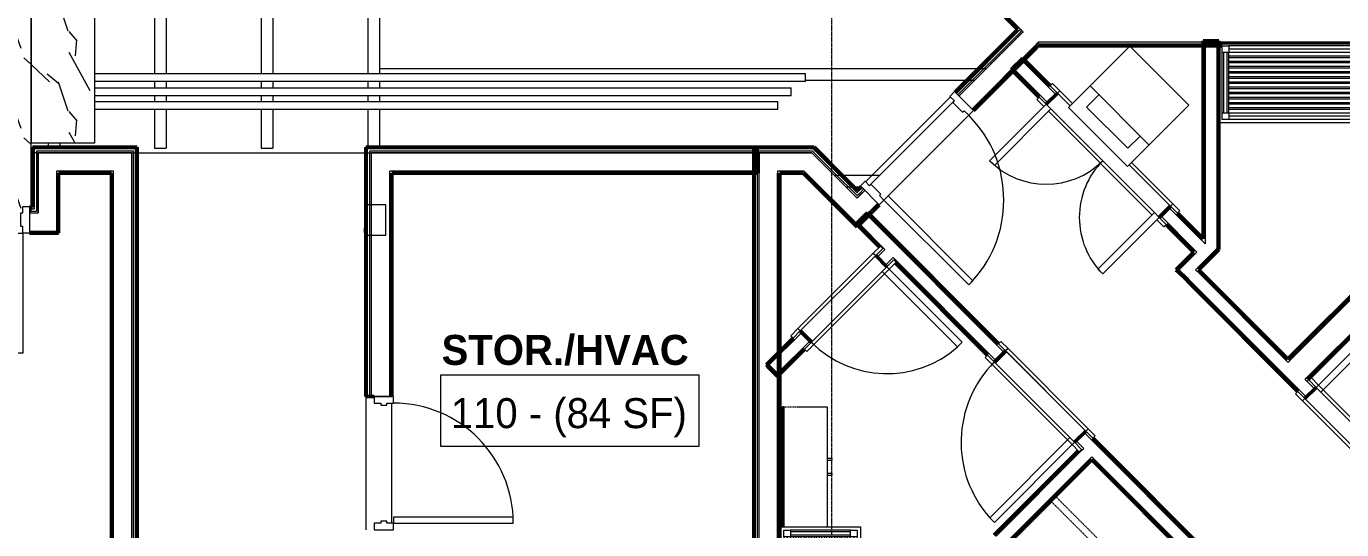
# Model space of a CAD drawing. Header units: inches. Extents: x -4218 to -1830, y 9767 to 12426.
# Drawn here: x -2742.2 to -2347.2, y 10266.5 to 10417.4 of the extents above; entities that cross this region are included whole.
import ezdxf

# ---------------------------------------------------------------- set-up
doc = ezdxf.new("R2010")
doc.units = ezdxf.units.IN
doc.header["$MEASUREMENT"] = 0
doc.linetypes.add('Dash', pattern=[0.25, 0.125, -0.125])
doc.linetypes.add('Grid Line 1_2_', pattern=[0.875, 0.5, -0.125, 0.125, -0.125])
for name, color, linetype, lineweight in [('0-1', 7, 'Continuous', 5), ('0-2', 10, 'Continuous', 9), ('A-AREA-IDEN', 2, 'Continuous', 9), ('A-CLNG-1', 252, 'Continuous', 9), ('A-CLNG-2', 10, 'Continuous', 9), ('A-CLNG-PATT-1', 71, 'Continuous', 13), ('A-DOOR-1', 10, 'Continuous', 9), ('A-DOOR-2', 50, 'Continuous', 20), ('A-DOOR-FRAM-1', 10, 'Continuous', 9), ('A-DOOR-FRAM-3', 50, 'Continuous', 20), ('A-FLOR-4', 192, 'Continuous', 9), ('A-WALL-1', 7, 'Continuous', 50), ('A-WALL-2', 250, 'Continuous', 13), ('A-WALL-3', 10, 'Continuous', 9), ('A-WALL-4', 252, 'Continuous', 9), ('E-FIRE-1', 10, 'Continuous', 9), ('E-FIRE-2', 252, 'Continuous', 9), ('E-FIRE-3', 253, 'Continuous', 9), ('I-WALL-1', 7, 'Continuous', 50), ('I-WALL-2', 10, 'Continuous', 9), ('I-WALL-3', 252, 'Continuous', 9), ('I-WALL-4', 253, 'Continuous', 9), ('P-PIPE-1', 10, 'Continuous', 9), ('P-SANR-FIXT-1', 10, 'Continuous', 9), ('Q-CASE-1', 252, 'Continuous', 9), ('Q-CASE-2', 10, 'Continuous', 9), ('Q-CASE-3', 253, 'Continuous', 9), ('Q-CASE-5', 10, 'Dash', 9), ('Q-CASE-HDLN-1', 10, 'Dash', 9), ('Q-CASE-HDLN-2', 252, 'Dash', 9), ('S-BEAM', 12, 'Continuous', 9), ('S-GRID-1', 1, 'Grid Line 1_2_', 9)]:
    doc.layers.add(name, color=color, linetype=linetype, lineweight=lineweight)
doc.styles.add('Century Gothic', font='ufonts.com_century-gothic.ttf', dxfattribs={"height": 9})
doc.styles.add('Century Gothic_B', font='GOTHICB.TTF', dxfattribs={"height": 9})

# ---------------------------------------------------------------- blocks, each defined once
blk = doc.blocks.new('SWING - SINGLE - FLUSH - 2-10 x 6-8 - PRIVACY-3199405-BACKGROUND - RCP - 1ST FLOOR')
at = {"layer": 'A-DOOR-1'}
blk.add_arc((17, -2.38), 34.07, 180, 266.6343, dxfattribs=at)
at = {"layer": 'A-DOOR-2'}
for p, q in [((15, -2.38), (15, -36.38)), ((17, -2.38), (15, -2.38)), ((17, -2.38), (17, -36.38)), ((17, -36.38), (15, -36.38))]:
    blk.add_line(p, q, dxfattribs=at)
at = {"layer": 'A-DOOR-FRAM-1'}
for p, q in [((-17, 3.37), (-20, 3.37)), ((-20, 3.37), (-20, 2.37)), ((-20, 2.37), (-17, 2.37)), ((-17, 3.37), (-17, 2.37)), ((17, 3.37), (-17, 3.37)), ((-17, 2.37), (17, 2.37)), ((20, 3.37), (17, 3.37)), ((17, 3.37), (17, 2.37)), ((17, 2.37), (20, 2.37)), ((20, 3.37), (20, 2.37)), ((-17, -2.38), (-20, -2.38)), ((-20, -3.38), (-20, -2.38)), ((-20, -3.38), (-17, -3.38)), ((-17, -3.38), (-17, -2.38)), ((17, -2.38), (-17, -2.38)), ((-17, -3.38), (17, -3.38)), ((20, -2.38), (17, -2.38)), ((17, -3.38), (17, -2.38)), ((17, -3.38), (20, -3.38)), ((20, -3.38), (20, -2.38))]:
    blk.add_line(p, q, dxfattribs=at)
blk = doc.blocks.new('Bath Vanity - Bath Vanity 72_-V4-BACKGROUND - RCP - 1ST FLOOR')
at = {"layer": 'Q-CASE-1'}
blk.add_line((36.74, 4.12), (36.74, 0), dxfattribs=at)
at = {"layer": 'Q-CASE-2'}
for p, q in [((-35.26, 0), (-35.26, 24)), ((-35.26, 24), (36.74, 24)), ((36.74, 24), (36.74, 4.12)), ((-34.26, 21), (-34.26, 23)), ((-34.26, 23), (-32.26, 23)), ((-34.26, 21), (-34.26, 3)), ((-32.26, 21), (-34.26, 21)), ((-33.76, 21), (-33.76, 3)), ((-32.76, 21), (-32.76, 3)), ((-32.26, 23), (33.74, 23)), ((-32.26, 23), (-32.26, 21)), ((-32.26, 22), (33.74, 22)), ((33.74, 21), (-32.26, 21)), ((-32.26, 21), (-32.26, 3)), ((-32.26, 20), (33.74, 20)), ((33.74, 21), (33.74, 23)), ((33.74, 23), (35.74, 23)), ((33.74, 21), (33.74, 3)), ((35.74, 21), (33.74, 21)), ((34.24, 21), (34.24, 3)), ((35.24, 21), (35.24, 3)), ((35.74, 23), (35.74, 21)), ((35.74, 21), (35.74, 3)), ((33.74, 19.45), (-32.26, 19.45)), ((-32.26, 18.45), (33.74, 18.45)), ((33.74, 17.91), (-32.26, 17.91)), ((-32.26, 16.91), (33.74, 16.91)), ((33.74, 16.36), (-32.26, 16.36)), ((-32.26, 15.36), (33.74, 15.36)), ((33.74, 14.82), (-32.26, 14.82)), ((-32.26, 13.82), (33.74, 13.82)), ((33.74, 13.27), (-32.26, 13.27)), ((-32.26, 12.27), (33.74, 12.27)), ((33.74, 11.73), (-32.26, 11.73)), ((-32.26, 10.73), (33.74, 10.73)), ((33.74, 10.18), (-32.26, 10.18)), ((-32.26, 9.18), (33.74, 9.18)), ((33.74, 8.64), (-32.26, 8.64)), ((-32.26, 7.64), (33.74, 7.64)), ((33.74, 7.09), (-32.26, 7.09)), ((-32.26, 6.09), (33.74, 6.09)), ((33.74, 5.55), (-32.26, 5.55)), ((-32.26, 4.55), (33.74, 4.55)), ((33.74, 4), (-32.26, 4)), ((-34.26, 1), (-34.26, 3)), ((-34.26, 3), (-32.26, 3)), ((-32.26, 1), (-34.26, 1)), ((-32.26, 3), (33.74, 3)), ((-32.26, 3), (-32.26, 1)), ((-32.26, 2), (33.74, 2)), ((-32.26, 1), (33.74, 1)), ((33.74, 1), (33.74, 3)), ((33.74, 3), (35.74, 3)), ((35.74, 1), (33.74, 1)), ((35.74, 3), (35.74, 1)), ((36.74, 0), (-35.26, 0))]:
    blk.add_line(p, q, dxfattribs=at)
blk = doc.blocks.new('OD_CW_Closet - OD_CW_Closet-2205968-BACKGROUND - RCP - 1ST FLOOR')
at = {"layer": 'Q-CASE-HDLN-1'}
for p, q in [((82.39, -9), (82.39, 24)), ((0.74, 8.5), (82.39, 8.5)), ((0.74, 6.5), (82.39, 6.5)), ((0.74, -9), (82.39, -9))]:
    blk.add_line(p, q, dxfattribs=at)
at = {"layer": 'Q-CASE-HDLN-2'}
for p, q in [((82.39, 24), (0.74, 24)), ((0.74, 24), (0.74, -9))]:
    blk.add_line(p, q, dxfattribs=at)
blk = doc.blocks.new('SWING - SINGLE - FLUSH - 2-8 x 6-8 - PASSAGE-3199418-BACKGROUND - RCP - 1ST FLOOR')
at = {"layer": 'A-DOOR-1'}
blk.add_arc((16, -2.38), 32.07, 180, 266.4241, dxfattribs=at)
at = {"layer": 'A-DOOR-2'}
for p, q in [((14, -2.38), (14, -34.38)), ((16, -2.38), (14, -2.38)), ((16, -2.38), (16, -34.38)), ((16, -34.38), (14, -34.38))]:
    blk.add_line(p, q, dxfattribs=at)
at = {"layer": 'A-DOOR-FRAM-1'}
for p, q in [((-16, 3.37), (-19, 3.37)), ((-19, 3.37), (-19, 2.37)), ((-19, 2.37), (-16, 2.37)), ((-16, 3.37), (-16, 2.37)), ((16, 3.37), (-16, 3.37)), ((-16, 2.37), (16, 2.37)), ((19, 3.37), (16, 3.37)), ((16, 3.37), (16, 2.37)), ((16, 2.37), (19, 2.37)), ((19, 3.37), (19, 2.37)), ((-16, -2.38), (-19, -2.38)), ((-19, -3.38), (-19, -2.38)), ((-19, -3.38), (-16, -3.38)), ((-16, -3.38), (-16, -2.38)), ((16, -2.38), (-16, -2.38)), ((-16, -3.38), (16, -3.38)), ((19, -2.38), (16, -2.38)), ((16, -3.38), (16, -2.38)), ((16, -3.38), (19, -3.38)), ((19, -3.38), (19, -2.38))]:
    blk.add_line(p, q, dxfattribs=at)
blk = doc.blocks.new('Stacked Washer and Dryer - 26_x25_ - Private-1372850-BACKGROUND - RCP - 1ST FLOOR')
at = {"layer": 'P-SANR-FIXT-1'}
for p, q in [((26, 12.5), (0, 12.5)), ((0, -12.5), (0, 12.5)), ((16.90625, -12.5), (16.90625, 12.5)), ((26, 12.5), (26, -12.5)), ((22.09375, 8.75), (16.90625, 8.75)), ((22.09375, -8.75), (22.09375, 8.75)), ((16.90625, -8.75), (22.09375, -8.75)), ((0, -12.5), (26, -12.5))]:
    blk.add_line(p, q, dxfattribs=at)
blk = doc.blocks.new('SWING - DOUBLE - FLUSH - 4-0 x 6-8 - DUMMY-3207496-BACKGROUND - RCP - 1ST FLOOR')
at = {"layer": 'A-DOOR-1'}
for p, q in [((-24, 3.37), (-27, 3.37)), ((-27, 2.37), (-27, 3.37)), ((-27, 2.37), (-24, 2.37)), ((-24, 2.37), (-24, 3.37)), ((22, 3.37), (-22, 3.37)), ((-22, 2.37), (22, 2.37)), ((27, 3.37), (24, 3.37)), ((24, 2.37), (24, 3.37)), ((24, 2.37), (27, 2.37)), ((27, 2.37), (27, 3.37)), ((-24, -2.38), (-27, -2.38)), ((-27, -2.38), (-27, -3.38)), ((-27, -3.38), (-24, -3.38)), ((-6.45, -2.38), (-24, -2.38)), ((-24, -2.38), (-24, -3.38)), ((-24, -3.38), (-6.45, -3.38)), ((24, -2.38), (18.55, -2.38)), ((18.55, -3.38), (24, -3.38)), ((27, -2.38), (24, -2.38)), ((24, -2.38), (24, -3.38)), ((24, -3.38), (27, -3.38)), ((27, -2.38), (27, -3.38))]:
    blk.add_line(p, q, dxfattribs=at)
for centre, start, end in [((-24, 2.37), 360, 90), ((24, 2.37), 90, 180)]:
    blk.add_arc(centre, 24, start, end, dxfattribs=at)
at = {"layer": 'A-DOOR-2'}
for p, q in [((-24, 2.37), (-24, 26.38)), ((-24, 26.38), (-22, 26.38)), ((-22, 26.38), (-22, 2.37)), ((24, 26.38), (22, 26.38)), ((22, 26.38), (22, 2.37)), ((24, 2.37), (24, 26.38)), ((-22, 2.37), (-24, 2.37)), ((22, 2.37), (24, 2.37))]:
    blk.add_line(p, q, dxfattribs=at)
blk = doc.blocks.new('Bath Vanity - Bath Vanity 48_-V38-BACKGROUND - RCP - 1ST FLOOR')
at = {"layer": 'Q-CASE-1'}
for p, q in [((24.74, 24), (24.74, 1)), ((-23.26, 0), (-23.26, 1)), ((24.74, 0), (-23.26, 0))]:
    blk.add_line(p, q, dxfattribs=at)
at = {"layer": 'Q-CASE-2'}
for p, q in [((-23.26, 1), (-23.26, 24)), ((-23.26, 24), (24.74, 24)), ((-22.26, 21), (-22.26, 23)), ((-22.26, 23), (-20.26, 23)), ((-22.26, 21), (-22.26, 3)), ((-20.26, 21), (-22.26, 21)), ((-21.76, 21), (-21.76, 3)), ((-20.76, 21), (-20.76, 3)), ((-20.26, 23), (21.74, 23)), ((-20.26, 23), (-20.26, 21)), ((-20.26, 22), (21.74, 22)), ((21.74, 21), (-20.26, 21)), ((-20.26, 21), (-20.26, 3)), ((-20.26, 20), (21.74, 20)), ((21.74, 21), (21.74, 23)), ((21.74, 23), (23.74, 23)), ((21.74, 21), (21.74, 3)), ((23.74, 21), (21.74, 21)), ((22.24, 21), (22.24, 3)), ((23.24, 21), (23.24, 3)), ((23.74, 23), (23.74, 21)), ((23.74, 21), (23.74, 3)), ((21.74, 19.45), (-20.26, 19.45)), ((-20.26, 18.45), (21.74, 18.45)), ((21.74, 17.91), (-20.26, 17.91)), ((-20.26, 16.91), (21.74, 16.91)), ((21.74, 16.36), (-20.26, 16.36)), ((-20.26, 15.36), (21.74, 15.36)), ((21.74, 14.82), (-20.26, 14.82)), ((-20.26, 13.82), (21.74, 13.82)), ((21.74, 13.27), (-20.26, 13.27)), ((-20.26, 12.27), (21.74, 12.27)), ((21.74, 11.73), (-20.26, 11.73)), ((-20.26, 10.73), (21.74, 10.73)), ((21.74, 10.18), (-20.26, 10.18)), ((-20.26, 9.18), (21.74, 9.18)), ((21.74, 8.64), (-20.26, 8.64)), ((-20.26, 7.64), (21.74, 7.64)), ((21.74, 7.09), (-20.26, 7.09)), ((-20.26, 6.09), (21.74, 6.09)), ((21.74, 5.55), (-20.26, 5.55)), ((-20.26, 4.55), (21.74, 4.55)), ((21.74, 4), (-20.26, 4)), ((-22.26, 1), (-22.26, 3)), ((-22.26, 3), (-20.26, 3)), ((-20.26, 1), (-22.26, 1)), ((-20.26, 3), (21.74, 3)), ((-20.26, 3), (-20.26, 1)), ((-20.26, 2), (21.74, 2)), ((-20.26, 1), (21.74, 1)), ((21.74, 1), (21.74, 3)), ((21.74, 3), (23.74, 3)), ((23.74, 1), (21.74, 1)), ((23.74, 3), (23.74, 1))]:
    blk.add_line(p, q, dxfattribs=at)
at = {"layer": 'Q-CASE-3'}
blk.add_line((24.74, 1), (24.74, 0), dxfattribs=at)
blk = doc.blocks.new('300 Series Wall Hung Cabinet_326 - 36_-V88-BACKGROUND - RCP - 1ST FLOOR')
at = {"layer": 'Q-CASE-2'}
for p, q in [((-2.01, 14.69), (-2.5, 14.69)), ((-2.5, 14.69), (-2.5, 13.19)), ((-2.5, 13.19), (-2.01, 13.19)), ((-2.01, 13.19), (-2.01, 14.69)), ((2.49, 14.69), (2, 14.69)), ((2, 14.69), (2, 13.19)), ((2, 13.19), (2.49, 13.19)), ((2.49, 13.19), (2.49, 14.69))]:
    blk.add_line(p, q, dxfattribs=at)
at = {"layer": 'Q-CASE-5'}
for p, q in [((-18, 0.19), (-18, 13.19)), ((-18, 13.19), (18, 13.19)), ((18, 0.19), (-18, 0.19))]:
    blk.add_line(p, q, dxfattribs=at)
blk = doc.blocks.new('CTR - 1st Phase - Unit Layouts_rvt-1-BACKGROUND - RCP - 1ST FLOOR')
at = {"layer": 'A-WALL-1'}
for p, q in [((-2388.81, 10353.69), (-2388.81, 10413.04)), ((-2388.81, 10413.04), (-2388.19, 10413.04)), ((-2388.19, 10413.04), (-2384.69, 10413.04)), ((-2384.69, 10413.04), (-2384.06, 10413.04)), ((-2384.06, 10413.04), (-2384.06, 10350.53)), ((-2445.9, 10404.95), (-2443.43, 10407.42)), ((-2443.43, 10407.42), (-2442.99, 10407.86)), ((-2442.99, 10407.86), (-2434.68, 10399.56)), ((-2446.35, 10404.51), (-2445.9, 10404.95)), ((-2438.04, 10396.2), (-2446.35, 10404.51)), ((-2432.56, 10397.43), (-2435.92, 10394.08)), ((-2401.98, 10360.13), (-2398.62, 10363.49)), ((-2492.91, 10358.19), (-2492.47, 10358.63)), ((-2485.97, 10351.25), (-2492.91, 10358.19)), ((-2492.47, 10358.63), (-2490, 10361.11)), ((-2490, 10361.11), (-2489.55, 10361.55)), ((-2489.55, 10361.55), (-2450.2, 10322.2)), ((-2391.58, 10349.74), (-2399.85, 10358.01)), ((-2396.5, 10361.37), (-2388.81, 10353.69)), ((-2396.88, 10344.43), (-2391.58, 10349.74)), ((-2384.69, 10349.91), (-2388.81, 10345.78)), ((-2384.06, 10350.53), (-2384.69, 10349.91)), ((-2483.76, 10345.33), (-2487.12, 10348.69)), ((-2453.56, 10318.84), (-2481.2, 10346.48)), ((-2388.81, 10345.78), (-2390.17, 10344.43)), ((-2396.44, 10343.99), (-2396.88, 10344.43)), ((-2393.52, 10341.07), (-2396.44, 10343.99)), ((-2390.17, 10344.43), (-2363.3, 10317.56)), ((-2360.35, 10307.9), (-2393.52, 10341.07)), ((-2509.75, 10326.06), (-2506.39, 10322.7)), ((-2519.95, 10315.86), (-2511.87, 10323.94)), ((-2508.51, 10320.58), (-2516.59, 10312.5)), ((-2448.08, 10320.08), (-2451.44, 10316.72)), ((-2519.51, 10315.42), (-2519.95, 10315.86)), ((-2517.03, 10312.94), (-2519.51, 10315.42)), ((-2516.59, 10312.5), (-2517.03, 10312.94)), ((-2357.29, 10311.55), (-2356.99, 10311.26)), ((-2354.87, 10309.13), (-2358.23, 10305.78)), ((-2427.4, 10292.67), (-2424.04, 10296.03)), ((-2421.92, 10293.91), (-2359.52, 10231.52)), ((-2451.57, 10264.79), (-2426.25, 10290.11)), ((-2422.18, 10287.46), (-2446.82, 10262.82)), ((-2364.27, 10229.55), (-2422.18, 10287.46))]:
    blk.add_line(p, q, dxfattribs=at)
at = {"layer": 'A-WALL-2'}
for p, q in [((-2388.19, 10412.41), (-2384.69, 10412.41)), ((-2388.19, 10412.41), (-2388.19, 10368.02)), ((-2384.69, 10412.41), (-2384.69, 10371.52)), ((-2445.46, 10404.51), (-2442.99, 10406.98)), ((-2442.99, 10406.98), (-2433, 10396.99)), ((-2445.46, 10404.51), (-2435.47, 10394.52)), ((-2384.69, 10371.52), (-2384.69, 10355.74)), ((-2388.19, 10368.02), (-2388.19, 10352.24)), ((-2399.06, 10363.05), (-2388.81, 10352.81)), ((-2492.03, 10358.19), (-2489.55, 10360.66)), ((-2492.03, 10358.19), (-2484.38, 10350.54)), ((-2489.55, 10360.66), (-2448.52, 10319.63)), ((-2401.53, 10360.58), (-2391.14, 10350.18)), ((-2384.69, 10355.74), (-2384.69, 10350.79)), ((-2486.68, 10348.24), (-2484.82, 10350.1)), ((-2484.82, 10350.1), (-2484.38, 10350.54)), ((-2396, 10344.43), (-2390.69, 10349.74)), ((-2390.69, 10349.74), (-2391.14, 10350.18)), ((-2388.22, 10352.21), (-2388.81, 10352.81)), ((-2388.22, 10352.21), (-2388.19, 10352.18)), ((-2388.19, 10347.29), (-2384.69, 10350.79)), ((-2484.2, 10345.77), (-2482.35, 10347.62)), ((-2482.35, 10347.62), (-2481.91, 10348.07)), ((-2481.91, 10348.07), (-2451, 10317.16)), ((-2391.05, 10344.43), (-2388.81, 10346.67)), ((-2388.81, 10346.67), (-2388.22, 10347.26)), ((-2388.22, 10347.26), (-2388.19, 10347.23)), ((-2388.19, 10347.23), (-2388.19, 10347.29)), ((-2396, 10344.43), (-2393.52, 10341.96)), ((-2393.52, 10341.96), (-2393.08, 10341.52)), ((-2391.05, 10344.43), (-2390.61, 10343.99)), ((-2390.61, 10343.99), (-2363.3, 10316.68)), ((-2362.85, 10317.12), (-2334.61, 10345.37)), ((-2357.73, 10311.99), (-2327.85, 10341.87)), ((-2393.08, 10341.52), (-2357.78, 10306.22)), ((-2519.06, 10315.86), (-2509.31, 10325.62)), ((-2516.59, 10313.38), (-2506.83, 10323.14)), ((-2516.59, 10313.38), (-2519.06, 10315.86)), ((-2363.3, 10316.68), (-2362.85, 10317.12)), ((-2358.17, 10311.55), (-2357.73, 10311.99)), ((-2358.17, 10311.55), (-2355.31, 10308.69)), ((-2424.48, 10295.59), (-2360.15, 10231.26)), ((-2426.96, 10293.12), (-2424.66, 10290.82)), ((-2425.1, 10290.38), (-2424.66, 10290.82)), ((-2425.1, 10290.38), (-2450.95, 10264.53)), ((-2422.63, 10287.9), (-2447.45, 10263.08)), ((-2422.63, 10287.9), (-2422.18, 10288.34)), ((-2422.18, 10288.34), (-2363.65, 10229.81))]:
    blk.add_line(p, q, dxfattribs=at)
at = {"layer": 'A-WALL-3'}
for p, q in [((-2428.71, 10393.58), (-2432.56, 10397.43)), ((-2434.5, 10392.66), (-2403.39, 10361.55)), ((-2398.62, 10363.49), (-2411.03, 10375.91)), ((-2487.12, 10348.69), (-2509.75, 10326.06)), ((-2506.39, 10322.7), (-2483.76, 10345.33)), ((-2424.04, 10296.03), (-2448.08, 10320.08)), ((-2451.44, 10316.72), (-2427.4, 10292.67)), ((-2330.83, 10285.09), (-2354.87, 10309.13)), ((-2515.07, 10303.32), (-2515.07, 10267.32)), ((-2515.07, 10303.32), (-2514.7, 10303.32)), ((-2514.7, 10267.32), (-2514.7, 10303.32)), ((-2358.23, 10305.78), (-2334.18, 10281.73))]:
    blk.add_line(p, q, dxfattribs=at)
at = {"layer": 'A-WALL-4'}
for p, q in [((-2432.56, 10397.43), (-2435.92, 10394.08)), ((-2398.62, 10363.49), (-2401.98, 10360.13)), ((-2483.76, 10345.33), (-2487.12, 10348.69)), ((-2506.39, 10322.7), (-2509.75, 10326.06)), ((-2451.44, 10316.72), (-2448.08, 10320.08)), ((-2358.23, 10305.78), (-2354.87, 10309.13)), ((-2515.07, 10267.32), (-2515.07, 10303.32)), ((-2514.7, 10303.32), (-2515.07, 10303.32)), ((-2514.7, 10303.32), (-2514.7, 10267.32)), ((-2427.4, 10292.67), (-2424.04, 10296.03))]:
    blk.add_line(p, q, dxfattribs=at)
at = {"layer": 'I-WALL-1'}
for p, q in [((-2363.3, 10317.56), (-2334.86, 10345.99)), ((-2327.59, 10341.24), (-2357.29, 10311.55))]:
    blk.add_line(p, q, dxfattribs=at)
at = {"layer": '0-2'}
for name, p, rotation in [('Stacked Washer and Dryer - 26_x25_ - Private-1372850-BACKGROUND - RCP - 1ST FLOOR', (-2401.95, 10402.66), 224.9999999999959), ('Bath Vanity - Bath Vanity 48_-V38-BACKGROUND - RCP - 1ST FLOOR', (-2359.33, 10412.54), 180), ('SWING - DOUBLE - FLUSH - 4-0 x 6-8 - DUMMY-3207496-BACKGROUND - RCP - 1ST FLOOR', (-2417.27, 10378.78), 134.999999999985), ('SWING - SINGLE - FLUSH - 2-8 x 6-8 - PASSAGE-3199418-BACKGROUND - RCP - 1ST FLOOR', (-2496.76, 10335.69), 44.99999999999973), ('SWING - SINGLE - FLUSH - 2-10 x 6-8 - PRIVACY-3199405-BACKGROUND - RCP - 1ST FLOOR', (-2344.53, 10295.43), 134.999999999986), ('SWING - SINGLE - FLUSH - 2-10 x 6-8 - PRIVACY-3199405-BACKGROUND - RCP - 1ST FLOOR', (-2437.74, 10306.38), 315.0000000000008), ('300 Series Wall Hung Cabinet_326 - 36_-V88-BACKGROUND - RCP - 1ST FLOOR', (-2514.89, 10285.32), 270.0000000000071), ('OD_CW_Closet - OD_CW_Closet-2205968-BACKGROUND - RCP - 1ST FLOOR', (-2439.68, 10271.01), 315.0000000000044), ('Bath Vanity - Bath Vanity 72_-V4-BACKGROUND - RCP - 1ST FLOOR', (-2515.7, 10232.06), 269.9999999999903)]:
    blk.add_blockref(name, p, dxfattribs=dict(at, rotation=rotation))
blk = doc.blocks.new('HOLLOW METAL - COMMON_3-0 x 7-0 - 20min-2191981-BACKGROUND - RCP - 1ST FLOOR')
at = {"layer": 'A-DOOR-1'}
blk.add_arc((18, 4.625), 36, 90, 180, dxfattribs=at)
at = {"layer": 'A-DOOR-2'}
for p, q in [((18, 40.625), (16.25, 40.625)), ((16.25, 40.625), (16.25, 4.625)), ((18, 4.625), (18, 40.625)), ((16.25, 4.625), (18, 4.625))]:
    blk.add_line(p, q, dxfattribs=at)
at = {"layer": 'A-DOOR-FRAM-3'}
for p, q in [((-18, 4.625), (-20, 4.625)), ((-20, 4.625), (-20, -1.125)), ((-18, 2.6875), (-18, 4.625)), ((18, 4.625), (18, 2.6875)), ((20, 4.625), (18, 4.625)), ((20, -1.125), (20, 4.625)), ((-17.375, 2.6875), (-18, 2.6875)), ((-18, -1.125), (-18, 0.8125)), ((-18, 0.8125), (-17.375, 0.8125)), ((-17.375, 0.8125), (-17.375, 2.6875)), ((18, 2.6875), (17.375, 2.6875)), ((17.375, 2.6875), (17.375, 0.8125)), ((17.375, 0.8125), (18, 0.8125)), ((18, 0.8125), (18, -1.125)), ((-20, -1.125), (-18, -1.125)), ((18, -1.125), (20, -1.125))]:
    blk.add_line(p, q, dxfattribs=at)
blk = doc.blocks.new('HOLLOW METAL - UNIT DOOR-2191980-BACKGROUND - RCP - 1ST FLOOR')
at = {"layer": 'A-DOOR-1'}
blk.add_arc((18, -4.125), 36, 180, 270, dxfattribs=at)
at = {"layer": 'A-DOOR-2'}
for p, q in [((16.25, -4.125), (18, -4.125)), ((16.25, -40.125), (16.25, -4.125)), ((18, -4.125), (18, -40.125)), ((18, -40.125), (16.25, -40.125))]:
    blk.add_line(p, q, dxfattribs=at)
at = {"layer": 'A-DOOR-FRAM-3'}
for p, q in [((-20, 3.875), (-18, 3.875)), ((-20, -4.125), (-20, 3.875)), ((-18, 3.875), (-18, 1.9375)), ((-18, 1.9375), (-17.375, 1.9375)), ((-17.375, 1.9375), (-17.375, -2.1875)), ((17.375, 1.9375), (18, 1.9375)), ((17.375, -2.1875), (17.375, 1.9375)), ((18, 3.875), (20, 3.875)), ((18, 1.9375), (18, 3.875)), ((20, 3.875), (20, -4.125)), ((-18, -2.1875), (-18, -4.125)), ((-17.375, -2.1875), (-18, -2.1875)), ((18, -2.1875), (17.375, -2.1875)), ((18, -4.125), (18, -2.1875)), ((-18, -4.125), (-20, -4.125)), ((20, -4.125), (18, -4.125))]:
    blk.add_line(p, q, dxfattribs=at)
blk = doc.blocks.new('HOLLOW METAL - UNIT DOOR-2191978-BACKGROUND - RCP - 1ST FLOOR')
at = {"layer": 'A-DOOR-1'}
blk.add_arc((18, 4.125), 36, 90, 180, dxfattribs=at)
at = {"layer": 'A-DOOR-2'}
for p, q in [((18, 40.125), (16.25, 40.125)), ((16.25, 40.125), (16.25, 4.125)), ((18, 4.125), (18, 40.125)), ((16.25, 4.125), (18, 4.125))]:
    blk.add_line(p, q, dxfattribs=at)
at = {"layer": 'A-DOOR-FRAM-3'}
for p, q in [((-18, 4.125), (-20, 4.125)), ((-20, 4.125), (-20, -3.875)), ((-18, 2.1875), (-18, 4.125)), ((18, 4.125), (18, 2.1875)), ((20, 4.125), (18, 4.125)), ((20, -3.875), (20, 4.125)), ((-17.375, 2.1875), (-18, 2.1875)), ((-17.375, -1.9375), (-17.375, 2.1875)), ((18, 2.1875), (17.375, 2.1875)), ((17.375, 2.1875), (17.375, -1.9375)), ((-20, -3.875), (-18, -3.875)), ((-18, -3.875), (-18, -1.9375)), ((-18, -1.9375), (-17.375, -1.9375)), ((17.375, -1.9375), (18, -1.9375)), ((18, -1.9375), (18, -3.875)), ((18, -3.875), (20, -3.875))]:
    blk.add_line(p, q, dxfattribs=at)
blk = doc.blocks.new('104416 - Fire Extinguishers - Wall - Class A - Light - 2A-2205533-BACKGROUND - RCP - 1ST FLOOR')
at = {"layer": 'E-FIRE-1'}
for p, q in [((13.19, 4.13), (13.19, 3.87)), ((23.19, 4.13), (13.19, 4.13)), ((23.19, 4.13), (13.19, 4.13)), ((13.19, 3.87), (13.19, 4.13)), ((14.41, 4.13), (14.41, 4.38)), ((15.91, 4.38), (14.44, 4.38)), ((14.44, 4.38), (14.44, 4.13)), ((15.91, 4.13), (15.91, 4.38)), ((15.94, 4.13), (15.94, 4.38)), ((23.19, 3.87), (23.19, 4.13)), ((23.19, 3.87), (23.19, 4.13))]:
    blk.add_line(p, q, dxfattribs=at)
at = {"layer": 'E-FIRE-2'}
for p, q in [((13.19, 3.87), (23.19, 3.87)), ((13.63, 2.79), (13.63, 3.87)), ((13.63, -2.12), (13.63, 2.75)), ((22.75, -2.12), (22.75, 3.87)), ((13.63, -2.12), (22.75, -2.12))]:
    blk.add_line(p, q, dxfattribs=at)
at = {"layer": 'E-FIRE-3'}
blk.add_line((22.75, 3.87), (13.63, 3.87), dxfattribs=at)
blk = doc.blocks.new('CTR - 1st Phase - Common Walls_rvt-1-BACKGROUND - RCP - 1ST FLOOR')
at = {"layer": 'A-CLNG-PATT-1'}
h = blk.add_hatch(dxfattribs=at)
h.set_pattern_fill('FP_2', color=256, style=0, pattern_type=2)
h.set_pattern_definition([(108.435, (6.24, 0), (-23.9995167, 47.999875), [9.107, -66.787]), (139.399, (3.36, 8.64), (-144.0005735, 119.9994401), [4.425, -216.844]), (136.848, (24, 11.52), (-360.00235884, 335.99803914), [10.527, -515.834]), (109.983, (16.32, 18.72), (-71.99926767, 192.0004429), [5.618, -275.295]), (90, (14.4, 0), (-24, 24), [4.8, -19.2]), (118.443, (14.4, 4.8), (168.00080613, -311.999948405), [13.101, -641.971]), (84.289, (8.16, 16.32), (-24.00143285, -215.9997167), [4.824, -236.373]), (129.806, (8.64, 21.12), (96.0006462, -119.9991583), [3.749, -183.697])])
h.paths.add_polyline_path([(-2797.77, 10361.78), (-2781.2, 10361.78), (-2781.2, 10363.41), (-2779.28, 10363.41), (-2779.28, 10425.39), (-2798.23, 10425.39), (-2798.23, 10361.78), (-2798.02, 10361.78)], flags=0)
h.paths.add_polyline_path([(-2740.88, 10361.78), (-2740.88, 10425.39), (-2779.03, 10425.39), (-2779.03, 10361.78), (-2743.2, 10361.78), (-2743.2, 10363.41), (-2741.2, 10363.41), (-2741.2, 10361.78)], flags=0)
h.paths.add_polyline_path([(-2731.29, 10382.41), (-2721.68, 10382.41), (-2721.68, 10425.39), (-2740.63, 10425.39), (-2740.63, 10382.41)], flags=0)
at = {"layer": 'A-CLNG-1'}
for p, q in [((-2740.88, 10361.78), (-2741.2, 10361.78)), ((-2740.88, 10363.16), (-2740.88, 10361.78))]:
    blk.add_line(p, q, dxfattribs=at)
at = {"layer": 'A-CLNG-2'}
for p, q in [((-2740.88, 10425.39), (-2740.88, 10363.16)), ((-2740.63, 10382.41), (-2740.63, 10425.39)), ((-2721.68, 10425.39), (-2721.68, 10382.41)), ((-2721.68, 10382.41), (-2740.63, 10382.41))]:
    blk.add_line(p, q, dxfattribs=at)
at = {"layer": 'A-WALL-2'}
for p, q in [((-2462.11, 10435.06), (-2443.64, 10416.58)), ((-2444.08, 10416.14), (-2462.9, 10397.32)), ((-2443.64, 10415.7), (-2462.46, 10396.87)), ((-2443.28, 10415.35), (-2462.11, 10396.52)), ((-2444.08, 10416.14), (-2443.64, 10416.58)), ((-2443.64, 10416.58), (-2443.19, 10416.14)), ((-2443.19, 10416.14), (-2443.64, 10416.58)), ((-2443.64, 10415.7), (-2443.19, 10416.14)), ((-2443.28, 10415.35), (-2442.84, 10415.79)), ((-2443.19, 10416.14), (-2442.84, 10415.79)), ((-2442.84, 10415.79), (-2443.19, 10416.14)), ((-2439.39, 10411.46), (-2458.22, 10392.63)), ((-2439.39, 10411.46), (-2438.95, 10411.9)), ((-2438.95, 10411.9), (-2438.69, 10412.16)), ((-2438.06, 10412.79), (-2438.69, 10412.16)), ((-2438.69, 10412.16), (-2437.8, 10412.16)), ((-2438.06, 10412.79), (-2437.18, 10412.79)), ((-2437.8, 10412.16), (-2105.82, 10412.16)), ((-2437.18, 10412.79), (-2105.82, 10412.79)), ((-2739.8, 10381.16), (-2739.8, 10380.66)), ((-2739.8, 10381.16), (-2739.8, 10380.66)), ((-2739.17, 10380.66), (-2739.8, 10380.66)), ((-2739.8, 10380.66), (-2739.8, 10362.66)), ((-2732.55, 10380.66), (-2739.17, 10380.66)), ((-2738.67, 10380.04), (-2739.17, 10380.04)), ((-2739.17, 10380.04), (-2739.17, 10362.04)), ((-2732.55, 10380.04), (-2738.67, 10380.04)), ((-2733.17, 10379.54), (-2738.67, 10379.54)), ((-2738.67, 10379.54), (-2738.67, 10361.54)), ((-2732.55, 10379.54), (-2733.17, 10379.54)), ((-2716.66, 10380.66), (-2732.55, 10380.66)), ((-2716.66, 10380.04), (-2732.55, 10380.04)), ((-2716.66, 10379.54), (-2732.55, 10379.54)), ((-2710.04, 10380.66), (-2716.66, 10380.66)), ((-2710.54, 10380.04), (-2716.66, 10380.04)), ((-2716.04, 10379.54), (-2716.66, 10379.54)), ((-2710.54, 10379.54), (-2716.04, 10379.54)), ((-2710.04, 10380.04), (-2710.54, 10380.04)), ((-2710.54, 10261.59), (-2710.54, 10379.54)), ((-2709.41, 10380.66), (-2710.04, 10380.66)), ((-2710.04, 10261.59), (-2710.04, 10380.04)), ((-2709.41, 10261.59), (-2709.41, 10380.66)), ((-2639.7, 10306.41), (-2639.7, 10380.66)), ((-2639.07, 10380.66), (-2639.7, 10380.66)), ((-2632.45, 10380.66), (-2639.07, 10380.66)), ((-2639.07, 10306.41), (-2639.07, 10380.04)), ((-2638.57, 10380.04), (-2639.07, 10380.04)), ((-2632.45, 10380.04), (-2638.57, 10380.04)), ((-2638.57, 10306.41), (-2638.57, 10379.54)), ((-2633.07, 10379.54), (-2638.57, 10379.54)), ((-2632.45, 10379.54), (-2633.07, 10379.54)), ((-2522.7, 10380.66), (-2632.45, 10380.66)), ((-2522.7, 10380.04), (-2632.45, 10380.04)), ((-2522.7, 10379.54), (-2632.45, 10379.54)), ((-2523.2, 10380.66), (-2523.2, 10380.04)), ((-2505.83, 10380.66), (-2523.2, 10380.66)), ((-2523.2, 10380.04), (-2523.2, 10373.41)), ((-2522.57, 10380.04), (-2522.57, 10379.54)), ((-2506.09, 10380.04), (-2522.57, 10380.04)), ((-2522.57, 10379.54), (-2522.57, 10373.41)), ((-2522.07, 10379.54), (-2522.07, 10374.04)), ((-2506.29, 10379.54), (-2522.07, 10379.54)), ((-2500.79, 10374.04), (-2506.29, 10379.54)), ((-2505.59, 10379.54), (-2506.09, 10380.04)), ((-2505.2, 10380.04), (-2505.83, 10380.66)), ((-2499.46, 10373.41), (-2505.59, 10379.54)), ((-2498.58, 10373.41), (-2505.2, 10380.04)), ((-2732.55, 10374.04), (-2733.17, 10374.04)), ((-2733.17, 10374.04), (-2733.17, 10356.04)), ((-2716.66, 10374.04), (-2732.55, 10374.04)), ((-2716.04, 10374.04), (-2716.66, 10374.04)), ((-2716.04, 10261.59), (-2716.04, 10374.04)), ((-2633.07, 10306.41), (-2633.07, 10374.04)), ((-2632.45, 10374.04), (-2633.07, 10374.04)), ((-2522.7, 10374.04), (-2632.45, 10374.04)), ((-2523.2, 10261.59), (-2523.2, 10373.41)), ((-2522.57, 10261.59), (-2522.57, 10373.41)), ((-2522.07, 10374.04), (-2522.07, 10373.41)), ((-2522.07, 10261.59), (-2522.07, 10373.41)), ((-2516.57, 10374.04), (-2516.57, 10373.41)), ((-2508.57, 10374.04), (-2516.57, 10374.04)), ((-2516.57, 10261.59), (-2516.57, 10373.41)), ((-2507.95, 10373.41), (-2508.57, 10374.04)), ((-2492.69, 10358.16), (-2507.95, 10373.41)), ((-2500.17, 10373.41), (-2500.79, 10374.04)), ((-2492.69, 10365.94), (-2500.17, 10373.41)), ((-2492.69, 10366.65), (-2499.46, 10373.41)), ((-2492.69, 10367.53), (-2498.58, 10373.41)), ((-2492.69, 10367.53), (-2492.34, 10367.88)), ((-2492.69, 10366.65), (-2492.25, 10367.09)), ((-2492.69, 10365.94), (-2492.34, 10366.29)), ((-2491.19, 10369.03), (-2492.34, 10367.88)), ((-2492.34, 10366.29), (-2491.54, 10367.09)), ((-2492.25, 10367.09), (-2491.9, 10367.44)), ((-2490.75, 10368.59), (-2491.9, 10367.44)), ((-2490.39, 10368.24), (-2491.54, 10367.09)), ((-2741.2, 10362.66), (-2740.3, 10362.66)), ((-2741.2, 10362.04), (-2740.3, 10362.04)), ((-2740.3, 10362.66), (-2739.8, 10362.66)), ((-2740.3, 10362.04), (-2739.8, 10362.04)), ((-2739.8, 10362.04), (-2739.17, 10362.04)), ((-2492.69, 10358.16), (-2488.8, 10362.05)), ((-2488.8, 10362.05), (-2487.65, 10363.2)), ((-2486.5, 10364.35), (-2487.65, 10363.2)), ((-2741.2, 10361.54), (-2740.3, 10361.54)), ((-2740.3, 10361.54), (-2739.17, 10361.54)), ((-2739.17, 10361.54), (-2738.67, 10361.54)), ((-2741.2, 10356.04), (-2740.3, 10356.04)), ((-2740.3, 10356.04), (-2738.67, 10356.04)), ((-2738.67, 10356.04), (-2733.17, 10356.04))]:
    blk.add_line(p, q, dxfattribs=at)
at = {"layer": 'I-WALL-1'}
for p, q in [((-2444.43, 10416.5), (-2462.55, 10434.62)), ((-2463.26, 10397.67), (-2444.43, 10416.5)), ((-2438.95, 10411.02), (-2457.78, 10392.19)), ((-2438.43, 10411.54), (-2438.95, 10411.02)), ((-2383.06, 10411.54), (-2438.43, 10411.54)), ((-2740.3, 10363.16), (-2740.3, 10381.16)), ((-2740.3, 10381.16), (-2739.8, 10381.16)), ((-2739.8, 10381.16), (-2732.55, 10381.16)), ((-2732.55, 10381.16), (-2716.66, 10381.16)), ((-2716.66, 10381.16), (-2709.41, 10381.16)), ((-2709.41, 10381.16), (-2708.91, 10381.16)), ((-2708.91, 10381.16), (-2708.91, 10261.59)), ((-2640.2, 10306.41), (-2640.2, 10381.16)), ((-2640.2, 10381.16), (-2639.7, 10381.16)), ((-2639.7, 10381.16), (-2632.45, 10381.16)), ((-2632.45, 10381.16), (-2522.7, 10381.16)), ((-2523.7, 10381.16), (-2505.62, 10381.16)), ((-2523.7, 10380.66), (-2523.7, 10381.16)), ((-2523.7, 10373.41), (-2523.7, 10380.66)), ((-2522.7, 10381.16), (-2522.7, 10373.41)), ((-2505.62, 10381.16), (-2505.12, 10380.66)), ((-2505.12, 10380.66), (-2497.87, 10373.41)), ((-2716.66, 10373.41), (-2732.55, 10373.41)), ((-2732.55, 10373.41), (-2732.55, 10355.41)), ((-2716.66, 10261.59), (-2716.66, 10373.41)), ((-2632.45, 10373.41), (-2632.45, 10306.41)), ((-2522.7, 10373.41), (-2632.45, 10373.41)), ((-2523.7, 10261.59), (-2523.7, 10373.41)), ((-2515.95, 10373.41), (-2515.95, 10261.59)), ((-2508.83, 10373.41), (-2515.95, 10373.41)), ((-2492.69, 10357.28), (-2508.83, 10373.41)), ((-2497.87, 10373.41), (-2492.69, 10368.24)), ((-2492.69, 10368.24), (-2491.54, 10369.39)), ((-2741.2, 10363.16), (-2740.3, 10363.16)), ((-2487.21, 10362.76), (-2492.25, 10357.72)), ((-2486.06, 10363.91), (-2487.21, 10362.76)), ((-2492.25, 10357.72), (-2492.69, 10357.28)), ((-2740.3, 10355.41), (-2741.2, 10355.41)), ((-2733.17, 10355.41), (-2740.3, 10355.41)), ((-2732.55, 10355.41), (-2733.17, 10355.41)), ((-2637.7, 10306.41), (-2640.2, 10306.41))]:
    blk.add_line(p, q, dxfattribs=at)
at = {"layer": 'I-WALL-2'}
for p, q in [((-2464.67, 10396.26), (-2490.13, 10370.8)), ((-2483.41, 10366.56), (-2459.19, 10390.78)), ((-2640.2, 10306.41), (-2640.2, 10266.41)), ((-2632.45, 10268.41), (-2632.45, 10304.41))]:
    blk.add_line(p, q, dxfattribs=at)
at = {"layer": 'I-WALL-3'}
for p, q in [((-2444.43, 10416.5), (-2462.55, 10434.62)), ((-2463.26, 10397.67), (-2444.43, 10416.5)), ((-2490.13, 10370.8), (-2464.67, 10396.26)), ((-2740.3, 10363.16), (-2740.3, 10381.16)), ((-2739.92, 10381.16), (-2740.3, 10381.16)), ((-2721.68, 10381.16), (-2716.66, 10381.16)), ((-2708.91, 10381.16), (-2716.66, 10381.16)), ((-2708.91, 10381.16), (-2708.91, 10379.54)), ((-2632.45, 10381.16), (-2640.2, 10381.16)), ((-2640.2, 10379.54), (-2640.2, 10381.16)), ((-2632.45, 10381.16), (-2523.7, 10381.16)), ((-2522.7, 10381.16), (-2505.62, 10381.16)), ((-2497.87, 10373.41), (-2505.62, 10381.16)), ((-2497.87, 10373.41), (-2492.69, 10368.24)), ((-2492.69, 10368.24), (-2491.54, 10369.39)), ((-2740.88, 10363.16), (-2740.3, 10363.16)), ((-2640.2, 10306.41), (-2637.7, 10306.41))]:
    blk.add_line(p, q, dxfattribs=at)
at = {"layer": 'I-WALL-4'}
for p, q in [((-2463.26, 10397.67), (-2457.78, 10392.19)), ((-2732.55, 10381.16), (-2739.92, 10381.16)), ((-2732.55, 10381.16), (-2721.68, 10381.16)), ((-2523.7, 10381.16), (-2522.7, 10381.16)), ((-2523.7, 10381.16), (-2522.7, 10381.16)), ((-2523.7, 10381.16), (-2523.7, 10380.66)), ((-2523.7, 10380.66), (-2523.7, 10380.04)), ((-2523.7, 10380.03), (-2523.7, 10379.54)), ((-2522.7, 10380.68), (-2522.7, 10381.16)), ((-2522.7, 10379.54), (-2522.7, 10380.66)), ((-2637.7, 10306.41), (-2632.45, 10306.41))]:
    blk.add_line(p, q, dxfattribs=at)
at = {"layer": 'P-PIPE-1'}
for p, q in [((-2740.88, 10403.25), (-2740.63, 10403.25)), ((-2721.68, 10403.25), (-2508.23, 10403.25)), ((-2508.23, 10402.06), (-2508.23, 10403.25)), ((-2508.23, 10400.87), (-2508.23, 10402.06)), ((-2740.63, 10400.87), (-2740.88, 10400.87)), ((-2740.88, 10399.01), (-2740.63, 10399.01)), ((-2508.23, 10400.87), (-2721.68, 10400.87)), ((-2721.68, 10399.01), (-2512.47, 10399.01)), ((-2512.47, 10397.82), (-2512.47, 10399.01)), ((-2512.47, 10396.63), (-2512.47, 10397.82)), ((-2740.63, 10396.63), (-2740.88, 10396.63)), ((-2740.88, 10394.88), (-2740.63, 10394.88)), ((-2512.47, 10396.63), (-2721.68, 10396.63)), ((-2721.68, 10394.88), (-2516.47, 10394.88)), ((-2516.47, 10393.69), (-2516.47, 10394.88)), ((-2516.47, 10392.5), (-2516.47, 10393.69)), ((-2740.63, 10392.5), (-2740.88, 10392.5)), ((-2516.47, 10392.5), (-2721.68, 10392.5))]:
    blk.add_line(p, q, dxfattribs=at)
at = {"layer": '0-2'}
for name, p, rotation in [('HOLLOW METAL - UNIT DOOR-2191978-BACKGROUND - RCP - 1ST FLOOR', (-2474.84, 10380.96), 225.0000000000003), ('104416 - Fire Extinguishers - Wall - Class A - Light - 2A-2205533-BACKGROUND - RCP - 1ST FLOOR', (-2636.32, 10341.1), 89.99999999999953), ('HOLLOW METAL - COMMON_3-0 x 7-0 - 20min-2191981-BACKGROUND - RCP - 1ST FLOOR', (-2636.57, 10286.41), 269.9999999999995)]:
    blk.add_blockref(name, p, dxfattribs=dict(at, rotation=rotation))
blk.add_blockref('HOLLOW METAL - UNIT DOOR-2191980-BACKGROUND - RCP - 1ST FLOOR', (-2761.2, 10359.54), dxfattribs=at)
blk = doc.blocks.new('Dimension Lumber - LVL - 3_5X5_5-2690763-BACKGROUND - RCP - 1ST FLOOR')
at = {"layer": 'S-BEAM'}
for p, q in [((-43.77, 1.75), (-42.15, 1.75)), ((-42.15, 1.75), (23.02, 1.75)), ((25.39, 1.75), (27.27, 1.75)), ((29.63, 1.75), (31.39, 1.75)), ((33.76, 1.75), (45.37, 1.75)), ((45.37, -1.75), (45.37, 1.75)), ((-41.9, -1.75), (23.02, -1.75)), ((25.39, -1.75), (27.27, -1.75)), ((29.63, -1.75), (31.39, -1.75)), ((33.76, -1.75), (45.37, -1.75))]:
    blk.add_line(p, q, dxfattribs=at)
blk = doc.blocks.new('Dimension Lumber - LVL - 3_5X5_5-V272-BACKGROUND - RCP - 1ST FLOOR')
at = {"layer": 'S-BEAM'}
for p, q in [((-43.77, 1.75), (-42.15, 1.75)), ((-42.15, 1.75), (23.02, 1.75)), ((25.39, 1.75), (27.27, 1.75)), ((29.63, 1.75), (31.39, 1.75)), ((33.76, 1.75), (45.37, 1.75)), ((45.37, -1.75), (45.37, 1.75)), ((-43.77, -1.75), (-42.15, -1.75)), ((-42.15, -1.75), (23.02, -1.75)), ((25.39, -1.75), (27.27, -1.75)), ((29.63, -1.75), (31.39, -1.75)), ((33.76, -1.75), (45.37, -1.75))]:
    blk.add_line(p, q, dxfattribs=at)
blk = doc.blocks.new('Dimension Lumber - LVL - 3_5X5_5-V273-BACKGROUND - RCP - 1ST FLOOR')
at = {"layer": 'S-BEAM'}
for p, q in [((-43.77, 1.75), (-42.15, 1.75)), ((-42.15, 1.75), (0.88, 1.75)), ((43.85, 1.75), (44.85, 1.75)), ((44.85, 1.75), (45.1, 1.75)), ((45.11, 1.75), (45.37, 1.75)), ((45.37, -1.75), (45.37, 1.75)), ((-43.77, -1.75), (-42.15, -1.75)), ((-42.15, -1.75), (0.88, -1.75)), ((43.85, -1.75), (44.85, -1.75)), ((44.85, -1.75), (45.1, -1.75)), ((45.1, -1.75), (45.34, -1.75))]:
    blk.add_line(p, q, dxfattribs=at)
blk = doc.blocks.new('Dimension Lumber - LVL - 3_5X5_5-2690758-BACKGROUND - RCP - 1ST FLOOR')
at = {"layer": 'S-BEAM'}
for p, q in [((-34.76, 1.75), (-34.76, -1.75)), ((-34.76, 1.75), (12.41, 1.75)), ((14.78, 1.75), (16.65, 1.75)), ((19.02, 1.75), (20.78, 1.75)), ((23.15, 1.75), (34.49, 1.75)), ((34.49, 1.75), (34.76, 1.75)), ((34.76, -1.75), (34.76, 1.75)), ((-34.76, -1.75), (12.41, -1.75)), ((14.78, -1.75), (16.65, -1.75)), ((19.02, -1.75), (20.78, -1.75)), ((23.15, -1.75), (34.49, -1.75)), ((34.51, -1.75), (34.76, -1.75))]:
    blk.add_line(p, q, dxfattribs=at)
blk = doc.blocks.new('Dimension Lumber - LVL - 3_5X5_5-V301-BACKGROUND - RCP - 1ST FLOOR')
at = {"layer": 'S-BEAM'}
for p, q in [((-1.62, 1.75), (-1.33, 1.75)), ((-1.33, 1.75), (0.67, 1.75)), ((0.67, 1.75), (2.97, 1.75)), ((-7.13, -1.75), (-4.83, -1.75)), ((-4.83, -1.75), (4.17, -1.75)), ((4.17, -1.75), (6.47, -1.75))]:
    blk.add_line(p, q, dxfattribs=at)
blk = doc.blocks.new('Dimension Lumber - LVL - 3_5X5_5-V302-BACKGROUND - RCP - 1ST FLOOR')
at = {"layer": 'S-BEAM'}
for p, q in [((-87.2, 1.75), (-84.9, 1.75)), ((-84.9, 1.75), (-36.36, 1.75)), ((-90.7, -1.75), (-88.4, -1.75)), ((-88.4, -1.75), (91.58, -1.75))]:
    blk.add_line(p, q, dxfattribs=at)

msp = doc.modelspace()

# ---------------------------------------------------------------- linework, layer by layer
at = {"layer": 'A-AREA-IDEN', "flags": 128}
msp.add_lwpolyline([(-2617.72, 10312.91), (-2540.21, 10312.91), (-2540.21, 10291.41), (-2617.72, 10291.41)], close=True, dxfattribs=at)
at = {"layer": 'A-FLOR-4'}
for p, q in [((-2442.84, 10415.79), (-2462.11, 10435.06)), ((-2462.11, 10396.52), (-2442.84, 10415.79)), ((-2488.98, 10369.65), (-2463.52, 10395.11)), ((-2739.83, 10379.54), (-2740.88, 10379.54)), ((-2739.19, 10379.54), (-2739.8, 10379.54)), ((-2739.17, 10379.54), (-2710.04, 10379.54)), ((-2738.67, 10361.54), (-2738.67, 10379.54)), ((-2710.03, 10379.54), (-2709.41, 10379.54)), ((-2709.41, 10379.54), (-2639.71, 10379.54)), ((-2639.7, 10379.54), (-2639.08, 10379.54)), ((-2639.07, 10379.54), (-2523.24, 10379.54)), ((-2523.2, 10379.54), (-2506.29, 10379.54)), ((-2506.29, 10379.54), (-2492.69, 10365.94)), ((-2492.69, 10365.94), (-2490.39, 10368.24)), ((-2741.2, 10361.54), (-2738.67, 10361.54))]:
    msp.add_line(p, q, dxfattribs=at)
at = {"layer": 'S-GRID-1'}
msp.add_line((-2500.32, 9836.18), (-2500.32, 12376.81), dxfattribs=at)

# ---------------------------------------------------------------- block references
at = {"layer": '0-1'}
for name in ['CTR - 1st Phase - Unit Layouts_rvt-1-BACKGROUND - RCP - 1ST FLOOR', 'CTR - 1st Phase - Common Walls_rvt-1-BACKGROUND - RCP - 1ST FLOOR']:
    msp.add_blockref(name, (0, 0), dxfattribs=at)
at = {"layer": 'S-BEAM'}
for name, p, rotation in [('Dimension Lumber - LVL - 3_5X5_5-V273-BACKGROUND - RCP - 1ST FLOOR', (-2733.92, 10426.26), 270), ('Dimension Lumber - LVL - 3_5X5_5-V272-BACKGROUND - RCP - 1ST FLOOR', (-2701.92, 10426.26), 270), ('Dimension Lumber - LVL - 3_5X5_5-2690763-BACKGROUND - RCP - 1ST FLOOR', (-2669.92, 10426.26), 270), ('Dimension Lumber - LVL - 3_5X5_5-2690758-BACKGROUND - RCP - 1ST FLOOR', (-2637.92, 10415.65), 270), ('Dimension Lumber - LVL - 3_5X5_5-V302-BACKGROUND - RCP - 1ST FLOOR', (-2544.59, 10402.99), 180), ('Dimension Lumber - LVL - 3_5X5_5-V301-BACKGROUND - RCP - 1ST FLOOR', (-2493.02, 10370.99), 180)]:
    msp.add_blockref(name, p, dxfattribs=dict(at, rotation=rotation))

# ---------------------------------------------------------------- texts
at = {"layer": 'A-AREA-IDEN', "char_height": 9, "attachment_point": 1}
for s, insert, width, style in [('STOR./HVAC', (-2617.48, 10324.88), 93.021, 'Century Gothic_B'), ('110 - (84 SF)', (-2614.72, 10305.91), 86.355, 'Century Gothic')]:
    msp.add_mtext(s, dxfattribs=dict(at, insert=insert, width=width, style=style))

doc.saveas('drawing.dxf')
